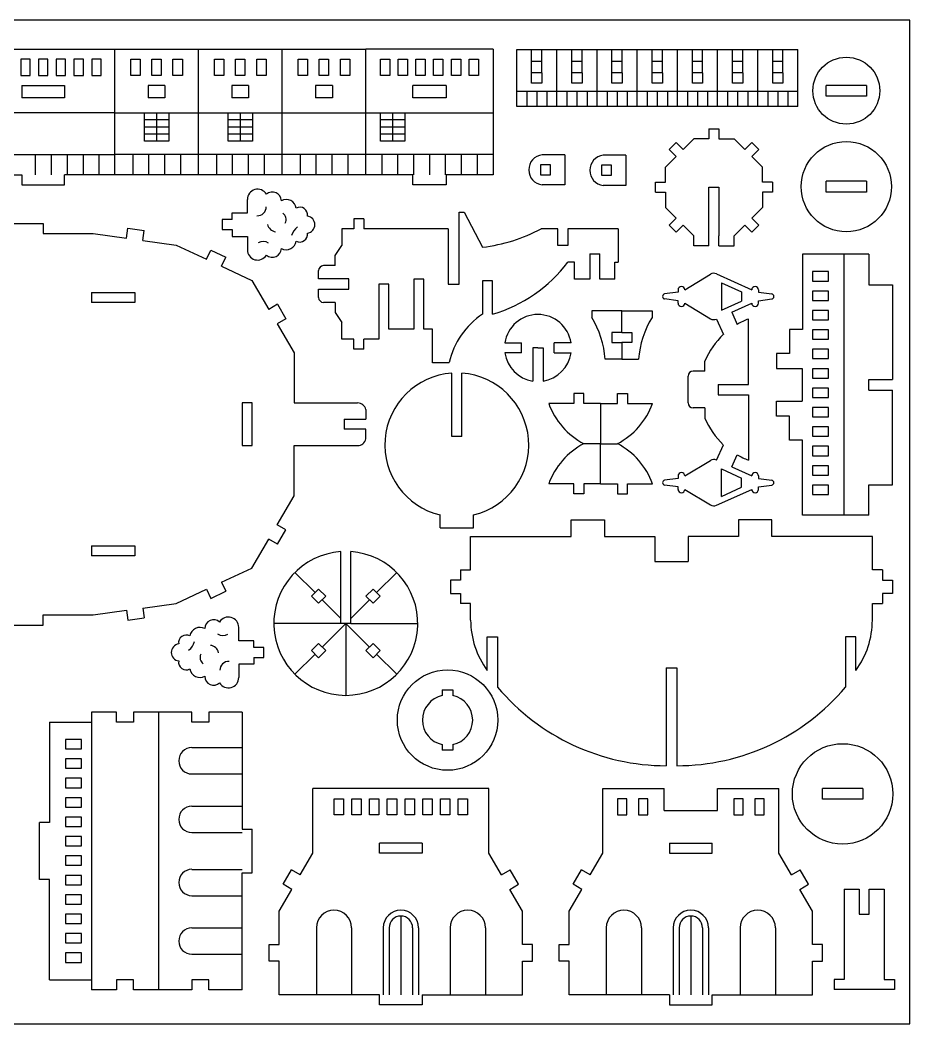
# Model space of a CAD drawing. Header units: centimetres. Extents: x 9372 to 20276, y 190 to 2379.
# Drawn here: x 9479.73 to 9506.31, y 190.25 to 220.25 of the extents above; entities that cross this region are included whole.
import ezdxf

# ---------------------------------------------------------------- set-up
doc = ezdxf.new("R2010")
doc.units = ezdxf.units.CM

msp = doc.modelspace()

# ---------------------------------------------------------------- linework, layer by layer
for p, q in [((9506.314, 220.248), (9466.314, 220.248)), ((9506.314, 190.248), (9506.314, 220.248)), ((9478.288, 219.377), (9482.561, 219.377)), ((9482.561, 215.627), (9482.561, 219.377)), ((9482.561, 219.377), (9485.061, 219.377)), ((9485.061, 215.627), (9485.061, 219.377)), ((9485.061, 219.377), (9487.561, 219.377)), ((9487.561, 215.627), (9487.561, 219.377)), ((9487.561, 219.377), (9490.061, 219.377)), ((9493.861, 219.377), (9490.061, 219.377)), ((9490.061, 215.627), (9490.061, 219.377)), ((9493.861, 219.377), (9493.861, 215.627)), ((9494.569, 217.665), (9494.569, 219.365)), ((9494.569, 219.365), (9495.769, 219.365)), ((9495.769, 217.665), (9495.769, 219.365)), ((9495.769, 219.365), (9496.969, 219.365)), ((9496.969, 217.665), (9496.969, 219.365)), ((9496.969, 219.365), (9498.169, 219.365)), ((9498.169, 217.665), (9498.169, 219.365)), ((9498.169, 219.365), (9499.369, 219.365)), ((9499.369, 217.665), (9499.369, 219.365)), ((9499.369, 219.365), (9500.569, 219.365)), ((9500.569, 217.665), (9500.569, 219.365)), ((9500.569, 219.365), (9501.769, 219.365)), ((9501.769, 217.665), (9501.769, 219.365)), ((9501.769, 219.365), (9502.969, 219.365)), ((9502.969, 217.665), (9502.969, 219.365)), ((9479.754, 219.077), (9479.754, 218.597)), ((9480.034, 219.077), (9479.754, 219.077)), ((9480.034, 218.597), (9480.034, 219.077)), ((9480.284, 219.077), (9480.284, 218.597)), ((9480.564, 219.077), (9480.284, 219.077)), ((9480.564, 218.597), (9480.564, 219.077)), ((9480.814, 219.077), (9480.814, 218.597)), ((9481.094, 219.077), (9480.814, 219.077)), ((9481.094, 218.597), (9481.094, 219.077)), ((9481.344, 219.077), (9481.344, 218.597)), ((9481.624, 219.077), (9481.344, 219.077)), ((9481.624, 218.597), (9481.624, 219.077)), ((9481.874, 219.077), (9481.874, 218.597)), ((9482.154, 219.077), (9481.874, 219.077)), ((9482.154, 218.597), (9482.154, 219.077)), ((9483.041, 218.597), (9483.041, 219.077)), ((9483.041, 219.077), (9483.321, 219.077)), ((9483.321, 219.077), (9483.321, 218.597)), ((9483.671, 218.597), (9483.671, 219.077)), ((9483.671, 219.077), (9483.951, 219.077)), ((9483.951, 219.077), (9483.951, 218.597)), ((9484.301, 218.597), (9484.301, 219.077)), ((9484.301, 219.077), (9484.581, 219.077)), ((9484.581, 219.077), (9484.581, 218.597)), ((9485.541, 218.597), (9485.541, 219.077)), ((9485.541, 219.077), (9485.821, 219.077)), ((9485.821, 219.077), (9485.821, 218.597)), ((9486.171, 218.597), (9486.171, 219.077)), ((9486.171, 219.077), (9486.451, 219.077)), ((9486.451, 219.077), (9486.451, 218.597)), ((9486.801, 218.597), (9486.801, 219.077)), ((9486.801, 219.077), (9487.081, 219.077)), ((9487.081, 219.077), (9487.081, 218.597)), ((9488.041, 218.597), (9488.041, 219.077)), ((9488.041, 219.077), (9488.321, 219.077)), ((9488.321, 219.077), (9488.321, 218.597)), ((9488.671, 218.597), (9488.671, 219.077)), ((9488.671, 219.077), (9488.951, 219.077)), ((9488.951, 219.077), (9488.951, 218.597)), ((9489.301, 218.597), (9489.301, 219.077)), ((9489.301, 219.077), (9489.581, 219.077)), ((9489.581, 219.077), (9489.581, 218.597)), ((9490.496, 218.597), (9490.496, 219.077)), ((9490.496, 219.077), (9490.776, 219.077)), ((9490.776, 219.077), (9490.776, 218.597)), ((9491.026, 218.597), (9491.026, 219.077)), ((9491.026, 219.077), (9491.306, 219.077)), ((9491.306, 219.077), (9491.306, 218.597)), ((9491.556, 218.597), (9491.556, 219.077)), ((9491.556, 219.077), (9491.836, 219.077)), ((9491.836, 219.077), (9491.836, 218.597)), ((9492.086, 218.597), (9492.086, 219.077)), ((9492.086, 219.077), (9492.366, 219.077)), ((9492.366, 219.077), (9492.366, 218.597)), ((9492.616, 218.597), (9492.616, 219.077)), ((9492.616, 219.077), (9492.896, 219.077)), ((9492.896, 219.077), (9492.896, 218.597)), ((9493.146, 218.597), (9493.146, 219.077)), ((9493.146, 219.077), (9493.426, 219.077)), ((9493.426, 219.077), (9493.426, 218.597)), ((9479.754, 218.597), (9480.034, 218.597)), ((9480.284, 218.597), (9480.564, 218.597)), ((9480.814, 218.597), (9481.094, 218.597)), ((9481.344, 218.597), (9481.624, 218.597)), ((9481.874, 218.597), (9482.154, 218.597)), ((9483.321, 218.597), (9483.041, 218.597)), ((9483.951, 218.597), (9483.671, 218.597)), ((9484.581, 218.597), (9484.301, 218.597)), ((9485.821, 218.597), (9485.541, 218.597)), ((9486.451, 218.597), (9486.171, 218.597)), ((9487.081, 218.597), (9486.801, 218.597)), ((9488.321, 218.597), (9488.041, 218.597)), ((9488.951, 218.597), (9488.671, 218.597)), ((9489.581, 218.597), (9489.301, 218.597)), ((9490.776, 218.597), (9490.496, 218.597)), ((9491.306, 218.597), (9491.026, 218.597)), ((9491.836, 218.597), (9491.556, 218.597)), ((9492.366, 218.597), (9492.086, 218.597)), ((9492.896, 218.597), (9492.616, 218.597)), ((9493.426, 218.597), (9493.146, 218.597)), ((9495.323, 218.669), (9495.015, 218.669)), ((9495.015, 218.362), (9495.015, 218.669)), ((9495.323, 218.669), (9495.323, 218.362)), ((9496.523, 218.669), (9496.215, 218.669)), ((9496.215, 218.362), (9496.215, 218.669)), ((9496.523, 218.669), (9496.523, 218.362)), ((9497.723, 218.669), (9497.415, 218.669)), ((9497.415, 218.362), (9497.415, 218.669)), ((9497.723, 218.669), (9497.723, 218.362)), ((9498.923, 218.669), (9498.615, 218.669)), ((9498.615, 218.362), (9498.615, 218.669)), ((9498.923, 218.669), (9498.923, 218.362)), ((9500.123, 218.669), (9499.815, 218.669)), ((9499.815, 218.362), (9499.815, 218.669)), ((9500.123, 218.669), (9500.123, 218.362)), ((9501.323, 218.669), (9501.015, 218.669)), ((9501.015, 218.362), (9501.015, 218.669)), ((9501.323, 218.669), (9501.323, 218.362)), ((9502.523, 218.669), (9502.215, 218.669)), ((9502.215, 218.362), (9502.215, 218.669)), ((9502.523, 218.669), (9502.523, 218.362)), ((9479.788, 218.297), (9479.788, 217.922)), ((9479.788, 218.297), (9481.061, 218.297)), ((9481.061, 218.297), (9481.061, 217.922)), ((9484.061, 218.297), (9483.561, 218.297)), ((9483.561, 218.297), (9483.561, 217.922)), ((9484.061, 218.297), (9484.061, 217.922)), ((9486.561, 218.297), (9486.061, 218.297)), ((9486.061, 218.297), (9486.061, 217.922)), ((9486.561, 218.297), (9486.561, 217.922)), ((9489.061, 218.297), (9488.561, 218.297)), ((9488.561, 218.297), (9488.561, 217.922)), ((9489.061, 218.297), (9489.061, 217.922)), ((9491.461, 217.922), (9491.461, 218.297)), ((9492.461, 218.297), (9491.461, 218.297)), ((9492.461, 218.297), (9492.461, 217.922)), ((9495.323, 218.362), (9495.015, 218.362)), ((9496.523, 218.362), (9496.215, 218.362)), ((9497.723, 218.362), (9497.415, 218.362)), ((9498.923, 218.362), (9498.615, 218.362)), ((9500.123, 218.362), (9499.815, 218.362)), ((9501.323, 218.362), (9501.015, 218.362)), ((9502.523, 218.362), (9502.215, 218.362)), ((9503.815, 217.978), (9503.815, 218.298)), ((9505.015, 218.298), (9503.815, 218.298)), ((9505.015, 218.298), (9505.015, 217.978)), ((9481.061, 217.922), (9479.788, 217.922)), ((9484.061, 217.922), (9483.561, 217.922)), ((9486.561, 217.922), (9486.061, 217.922)), ((9489.061, 217.922), (9488.561, 217.922)), ((9492.461, 217.922), (9491.461, 217.922)), ((9505.015, 217.978), (9503.815, 217.978)), ((9495.769, 217.665), (9494.569, 217.665)), ((9496.969, 217.665), (9495.769, 217.665)), ((9498.169, 217.665), (9496.969, 217.665)), ((9499.369, 217.665), (9498.169, 217.665)), ((9500.569, 217.665), (9499.369, 217.665)), ((9501.769, 217.665), (9500.569, 217.665)), ((9502.969, 217.665), (9501.769, 217.665)), ((9500.311, 217.001), (9500.311, 216.701)), ((9500.311, 217.001), (9500.611, 217.001)), ((9500.611, 217.001), (9500.611, 216.701)), ((9499.542, 216.382), (9499.861, 216.701)), ((9500.311, 216.701), (9499.861, 216.701)), ((9500.611, 216.701), (9501.062, 216.701)), ((9501.062, 216.701), (9501.38, 216.382)), ((9499.118, 216.382), (9499.33, 216.594)), ((9499.118, 216.382), (9499.33, 216.17)), ((9499.33, 216.594), (9499.542, 216.382)), ((9501.593, 216.594), (9501.38, 216.382)), ((9501.593, 216.594), (9501.805, 216.382)), ((9501.805, 216.382), (9501.593, 216.17)), ((9496.002, 216.222), (9495.327, 216.222)), ((9496.002, 216.222), (9496.002, 215.322)), ((9497.828, 216.209), (9497.153, 216.209)), ((9497.828, 216.209), (9497.828, 215.309)), ((9499.011, 215.851), (9499.33, 216.17)), ((9501.911, 215.851), (9501.593, 216.17)), ((9495.577, 215.922), (9495.277, 215.922)), ((9495.277, 215.922), (9495.277, 215.622)), ((9495.577, 215.622), (9495.577, 215.922)), ((9497.403, 215.909), (9497.103, 215.909)), ((9497.103, 215.909), (9497.103, 215.609)), ((9497.403, 215.609), (9497.403, 215.909)), ((9499.011, 215.401), (9499.011, 215.851)), ((9501.911, 215.401), (9501.911, 215.851)), ((9478.288, 215.627), (9479.788, 215.627)), ((9479.788, 215.627), (9479.788, 215.327)), ((9482.561, 215.627), (9481.061, 215.627)), ((9481.061, 215.327), (9481.061, 215.627)), ((9485.061, 215.627), (9482.561, 215.627)), ((9487.561, 215.627), (9485.061, 215.627)), ((9490.061, 215.627), (9487.561, 215.627)), ((9491.461, 215.627), (9490.061, 215.627)), ((9491.461, 215.327), (9491.461, 215.627)), ((9493.861, 215.627), (9492.461, 215.627)), ((9492.461, 215.627), (9492.461, 215.327)), ((9495.277, 215.622), (9495.577, 215.622)), ((9497.103, 215.609), (9497.403, 215.609)), ((9498.711, 215.101), (9498.711, 215.401)), ((9498.711, 215.401), (9499.011, 215.401)), ((9502.211, 215.401), (9501.911, 215.401)), ((9502.211, 215.401), (9502.211, 215.101)), ((9503.815, 215.11), (9503.815, 215.43)), ((9505.015, 215.43), (9503.815, 215.43)), ((9505.015, 215.43), (9505.015, 215.11)), ((9479.788, 215.327), (9481.061, 215.327)), ((9492.461, 215.327), (9491.461, 215.327)), ((9496.002, 215.322), (9495.327, 215.322)), ((9497.828, 215.309), (9497.153, 215.309)), ((9498.711, 215.101), (9499.011, 215.101)), ((9499.011, 215.101), (9499.011, 214.65)), ((9500.311, 213.801), (9500.311, 215.251)), ((9500.311, 215.251), (9500.611, 215.251)), ((9500.611, 215.251), (9500.611, 213.801)), ((9502.211, 215.101), (9501.911, 215.101)), ((9501.911, 215.101), (9501.911, 214.65)), ((9505.015, 215.11), (9503.815, 215.11)), ((9486.522, 214.485), (9486.522, 214.885)), ((9492.849, 212.36), (9492.849, 214.51)), ((9492.849, 214.51), (9492.999, 214.51)), ((9492.999, 214.51), (9493.549, 213.46)), ((9499.011, 214.65), (9499.33, 214.332)), ((9501.911, 214.65), (9501.593, 214.332)), ((9486.072, 214.285), (9485.772, 214.285)), ((9485.772, 214.285), (9485.772, 213.985)), ((9486.072, 214.285), (9486.072, 214.485)), ((9486.072, 214.485), (9486.522, 214.485)), ((9489.999, 214.31), (9489.699, 214.31)), ((9489.699, 214.31), (9489.699, 214.01)), ((9489.999, 214.31), (9489.999, 214.01)), ((9499.118, 214.12), (9499.33, 214.332)), ((9501.805, 214.12), (9501.593, 214.332)), ((9479.418, 214.17), (9480.418, 214.17)), ((9480.418, 214.17), (9480.418, 213.87)), ((9482.908, 213.73), (9482.95, 214.028)), ((9482.95, 214.028), (9483.445, 213.958)), ((9483.403, 213.661), (9483.445, 213.958)), ((9485.772, 213.985), (9486.072, 213.985)), ((9486.072, 213.985), (9486.072, 213.785)), ((9489.699, 214.01), (9489.349, 214.01)), ((9489.349, 214.01), (9489.349, 213.51)), ((9492.524, 214.01), (9489.999, 214.01)), ((9492.524, 214.01), (9492.524, 212.36)), ((9495.799, 214.01), (9495.299, 214.01)), ((9495.799, 213.51), (9495.799, 214.01)), ((9497.599, 214.01), (9496.099, 214.01)), ((9496.099, 214.01), (9496.099, 213.51)), ((9497.599, 214.01), (9497.599, 213.01)), ((9499.118, 214.12), (9499.33, 213.907)), ((9499.33, 213.907), (9499.542, 214.12)), ((9499.542, 214.12), (9499.861, 213.801)), ((9501.38, 214.12), (9501.062, 213.801)), ((9501.593, 213.907), (9501.38, 214.12)), ((9501.593, 213.907), (9501.805, 214.12)), ((9480.418, 213.87), (9481.918, 213.87)), ((9481.918, 213.87), (9482.908, 213.73)), ((9483.403, 213.661), (9484.394, 213.522)), ((9486.072, 213.785), (9486.522, 213.785)), ((9486.522, 213.785), (9486.522, 213.385)), ((9499.861, 213.501), (9499.861, 213.801)), ((9500.311, 213.501), (9500.311, 213.801)), ((9500.611, 213.501), (9500.611, 213.801)), ((9501.062, 213.501), (9501.062, 213.801)), ((9484.394, 213.522), (9485.301, 213.1)), ((9485.301, 213.1), (9485.427, 213.372)), ((9485.427, 213.372), (9485.88, 213.162)), ((9489.149, 213.21), (9489.349, 213.51)), ((9496.099, 213.51), (9495.799, 213.51)), ((9500.311, 213.501), (9499.861, 213.501)), ((9500.611, 213.501), (9501.062, 213.501)), ((9485.754, 212.89), (9485.88, 213.162)), ((9489.149, 212.91), (9489.149, 213.21)), ((9496.299, 213.01), (9496.099, 213.01)), ((9496.299, 212.51), (9496.299, 213.01)), ((9496.749, 213.26), (9496.749, 212.51)), ((9496.749, 213.26), (9497.049, 213.26)), ((9497.049, 212.51), (9497.049, 213.26)), ((9497.499, 212.51), (9497.499, 213.01)), ((9497.499, 213.01), (9497.599, 213.01)), ((9505.09, 213.25), (9503.106, 213.25)), ((9503.106, 213.25), (9503.106, 211.002)), ((9505.09, 213.25), (9505.09, 212.335)), ((9485.754, 212.89), (9486.661, 212.468)), ((9488.649, 212.514), (9488.649, 212.76)), ((9489.149, 212.91), (9488.799, 212.91)), ((9503.886, 212.73), (9503.406, 212.73)), ((9503.406, 212.73), (9503.406, 212.45)), ((9503.886, 212.45), (9503.886, 212.73)), ((9486.661, 212.468), (9487.163, 211.603)), ((9489.549, 212.514), (9488.649, 212.514)), ((9489.549, 212.206), (9489.549, 212.514)), ((9491.799, 212.51), (9491.499, 212.51)), ((9491.499, 212.51), (9491.499, 211.01)), ((9491.799, 211.01), (9491.799, 212.51)), ((9493.849, 212.46), (9493.549, 212.46)), ((9493.549, 212.46), (9493.549, 211.46)), ((9493.849, 211.46), (9493.849, 212.46)), ((9496.749, 212.51), (9496.299, 212.51)), ((9497.499, 212.51), (9497.049, 212.51)), ((9499.588, 212.188), (9500.358, 212.654)), ((9500.535, 212.664), (9501.588, 212.188)), ((9503.406, 212.45), (9503.886, 212.45)), ((9481.866, 212.106), (9481.866, 211.806)), ((9481.866, 212.106), (9483.166, 212.106)), ((9483.166, 212.106), (9483.166, 211.806)), ((9488.649, 211.96), (9488.649, 212.206)), ((9488.649, 212.206), (9489.549, 212.206)), ((9490.749, 212.36), (9490.449, 212.36)), ((9490.449, 212.36), (9490.449, 210.71)), ((9490.749, 211.01), (9490.749, 212.36)), ((9492.524, 212.36), (9492.849, 212.36)), ((9499.388, 212.113), (9498.988, 212.063)), ((9499.388, 212.188), (9499.388, 212.113)), ((9500.685, 212.396), (9501.285, 212.125)), ((9500.685, 212.396), (9500.685, 211.579)), ((9501.285, 212.125), (9501.285, 211.851)), ((9501.788, 212.188), (9501.788, 212.113)), ((9501.788, 212.113), (9502.188, 212.063)), ((9503.886, 212.15), (9503.406, 212.15)), ((9503.406, 212.15), (9503.406, 211.87)), ((9503.886, 211.87), (9503.886, 212.15)), ((9505.09, 212.335), (9505.79, 212.335)), ((9505.79, 212.335), (9505.79, 209.507)), ((9483.166, 211.806), (9481.866, 211.806)), ((9489.149, 211.81), (9488.799, 211.81)), ((9489.149, 211.81), (9489.149, 211.51)), ((9499.388, 211.863), (9498.988, 211.913)), ((9499.388, 211.788), (9499.388, 211.863)), ((9500.685, 211.579), (9501.285, 211.851)), ((9501.788, 211.863), (9502.188, 211.913)), ((9501.788, 211.788), (9501.788, 211.863)), ((9503.406, 211.87), (9503.886, 211.87)), ((9487.422, 211.754), (9487.163, 211.603)), ((9487.422, 211.754), (9487.674, 211.322)), ((9489.149, 211.51), (9489.349, 211.21)), ((9497.711, 211.564), (9496.811, 211.564)), ((9496.811, 211.564), (9496.811, 211.364)), ((9497.711, 210.914), (9497.711, 211.564)), ((9497.711, 211.564), (9498.611, 211.564)), ((9498.611, 211.564), (9498.611, 211.364)), ((9499.588, 211.788), (9500.358, 211.322)), ((9500.99, 211.518), (9501.588, 211.788)), ((9500.99, 211.518), (9501.155, 211.153)), ((9503.886, 211.57), (9503.406, 211.57)), ((9503.406, 211.57), (9503.406, 211.29)), ((9503.886, 211.29), (9503.886, 211.57)), ((9487.674, 211.322), (9487.414, 211.171)), ((9489.349, 210.71), (9489.349, 211.21)), ((9500.535, 211.311), (9500.741, 210.856)), ((9501.491, 209.36), (9501.491, 211.314)), ((9503.406, 211.29), (9503.886, 211.29)), ((9487.414, 211.171), (9487.916, 210.306)), ((9491.499, 211.01), (9490.749, 211.01)), ((9492.049, 211.01), (9491.799, 211.01)), ((9492.049, 210.01), (9492.049, 211.01)), ((9497.711, 210.914), (9497.411, 210.914)), ((9497.411, 210.914), (9497.411, 210.614)), ((9497.711, 210.914), (9498.011, 210.914)), ((9498.011, 210.914), (9498.011, 210.614)), ((9503.106, 211.002), (9502.713, 211.002)), ((9502.713, 211.002), (9502.713, 210.289)), ((9503.886, 210.99), (9503.406, 210.99)), ((9503.406, 210.99), (9503.406, 210.71)), ((9503.886, 210.71), (9503.886, 210.99)), ((9489.699, 210.71), (9489.349, 210.71)), ((9489.699, 210.41), (9489.699, 210.71)), ((9490.449, 210.71), (9489.999, 210.71)), ((9489.999, 210.41), (9489.999, 210.71)), ((9494.213, 210.6), (9494.713, 210.6)), ((9494.713, 210.3), (9494.713, 210.6)), ((9495.691, 210.3), (9495.691, 210.6)), ((9496.191, 210.6), (9495.691, 210.6)), ((9497.411, 210.614), (9497.711, 210.614)), ((9498.011, 210.614), (9497.711, 210.614)), ((9497.711, 210.614), (9497.711, 210.114)), ((9503.406, 210.71), (9503.886, 210.71)), ((9487.916, 210.306), (9487.916, 208.806)), ((9489.999, 210.41), (9489.699, 210.41)), ((9494.713, 210.3), (9494.213, 210.3)), ((9495.202, 210.45), (9495.048, 210.45)), ((9495.048, 210.45), (9495.048, 209.462)), ((9495.202, 210.45), (9495.356, 210.45)), ((9495.356, 210.45), (9495.356, 209.462)), ((9495.691, 210.3), (9496.191, 210.3)), ((9503.886, 210.41), (9503.406, 210.41)), ((9503.406, 210.41), (9503.406, 210.13)), ((9503.886, 210.13), (9503.886, 210.41)), ((9492.549, 210.01), (9492.049, 210.01)), ((9497.711, 210.114), (9497.211, 210.114)), ((9497.711, 210.114), (9498.211, 210.114)), ((9500.191, 209.756), (9500.191, 210.056)), ((9502.713, 210.289), (9502.329, 210.289)), ((9502.329, 210.289), (9502.329, 209.836)), ((9503.406, 210.13), (9503.886, 210.13)), ((9500.191, 209.756), (9499.841, 209.756)), ((9502.329, 209.836), (9503.098, 209.836)), ((9503.098, 209.836), (9503.098, 208.863)), ((9503.886, 209.83), (9503.406, 209.83)), ((9503.406, 209.83), (9503.406, 209.55)), ((9503.886, 209.55), (9503.886, 209.83)), ((9492.629, 207.803), (9492.629, 209.696)), ((9492.929, 207.803), (9492.929, 209.696)), ((9499.691, 208.806), (9499.691, 209.606)), ((9503.406, 209.55), (9503.886, 209.55)), ((9505.09, 209.192), (9505.09, 209.507)), ((9505.09, 209.507), (9505.79, 209.507)), ((9500.591, 209.36), (9500.591, 209.052)), ((9500.591, 209.36), (9501.491, 209.36)), ((9503.886, 209.25), (9503.406, 209.25)), ((9503.406, 209.25), (9503.406, 208.97)), ((9503.886, 208.97), (9503.886, 209.25)), ((9505.09, 209.192), (9505.79, 209.192)), ((9505.79, 206.364), (9505.79, 209.192)), ((9486.666, 208.806), (9486.366, 208.806)), ((9486.366, 208.806), (9486.366, 207.533)), ((9486.666, 207.533), (9486.666, 208.806)), ((9487.916, 208.806), (9489.816, 208.806)), ((9496.576, 209.089), (9496.276, 209.089)), ((9496.276, 209.089), (9496.276, 208.789)), ((9496.576, 208.789), (9496.576, 209.089)), ((9497.576, 208.789), (9497.576, 209.089)), ((9497.576, 209.089), (9497.876, 209.089)), ((9497.876, 209.089), (9497.876, 208.789)), ((9500.591, 209.052), (9501.491, 209.052)), ((9501.491, 209.052), (9501.491, 207.098)), ((9502.329, 208.41), (9502.329, 208.863)), ((9502.329, 208.863), (9503.098, 208.863)), ((9503.406, 208.97), (9503.886, 208.97)), ((9490.066, 208.606), (9490.066, 208.32)), ((9496.276, 208.789), (9495.526, 208.789)), ((9497.076, 208.789), (9496.576, 208.789)), ((9497.076, 208.789), (9497.576, 208.789)), ((9497.076, 208.789), (9497.076, 207.589)), ((9497.876, 208.789), (9498.626, 208.789)), ((9500.191, 208.656), (9499.841, 208.656)), ((9500.191, 208.656), (9500.191, 208.356)), ((9503.886, 208.67), (9503.406, 208.67)), ((9503.406, 208.67), (9503.406, 208.39)), ((9503.886, 208.39), (9503.886, 208.67)), ((9489.416, 208.32), (9490.066, 208.32)), ((9489.416, 208.32), (9489.416, 208.02)), ((9502.713, 208.41), (9502.329, 208.41)), ((9502.713, 207.697), (9502.713, 208.41)), ((9503.406, 208.39), (9503.886, 208.39)), ((9490.066, 208.02), (9489.416, 208.02)), ((9490.066, 207.733), (9490.066, 208.02)), ((9503.886, 208.09), (9503.406, 208.09)), ((9503.406, 208.09), (9503.406, 207.81)), ((9503.886, 207.81), (9503.886, 208.09)), ((9492.929, 207.803), (9492.629, 207.803)), ((9503.106, 207.697), (9502.713, 207.697)), ((9503.106, 205.45), (9503.106, 207.697)), ((9503.406, 207.81), (9503.886, 207.81)), ((9486.366, 207.533), (9486.666, 207.533)), ((9487.916, 206.033), (9487.916, 207.533)), ((9487.916, 207.533), (9489.816, 207.533)), ((9497.076, 207.589), (9496.576, 207.589)), ((9497.076, 206.389), (9497.076, 207.589)), ((9497.076, 207.589), (9497.576, 207.589)), ((9500.535, 207.1), (9500.741, 207.556)), ((9503.886, 207.51), (9503.406, 207.51)), ((9503.406, 207.51), (9503.406, 207.23)), ((9503.886, 207.23), (9503.886, 207.51)), ((9499.588, 206.624), (9500.358, 207.09)), ((9500.99, 206.894), (9501.155, 207.259)), ((9503.406, 207.23), (9503.886, 207.23)), ((9500.685, 206.833), (9501.285, 206.561)), ((9500.685, 206.015), (9500.685, 206.833)), ((9500.99, 206.894), (9501.588, 206.624)), ((9503.886, 206.93), (9503.406, 206.93)), ((9503.406, 206.93), (9503.406, 206.65)), ((9503.886, 206.65), (9503.886, 206.93)), ((9499.388, 206.549), (9498.988, 206.499)), ((9499.388, 206.624), (9499.388, 206.549)), ((9501.285, 206.287), (9501.285, 206.561)), ((9501.788, 206.624), (9501.788, 206.549)), ((9501.788, 206.549), (9502.188, 206.499)), ((9503.406, 206.65), (9503.886, 206.65)), ((9496.276, 206.389), (9495.526, 206.389)), ((9496.276, 206.089), (9496.276, 206.389)), ((9497.076, 206.389), (9496.576, 206.389)), ((9496.576, 206.389), (9496.576, 206.089)), ((9497.076, 206.389), (9497.576, 206.389)), ((9497.576, 206.389), (9497.576, 206.089)), ((9497.876, 206.089), (9497.876, 206.389)), ((9497.876, 206.389), (9498.626, 206.389)), ((9499.388, 206.299), (9498.988, 206.349)), ((9499.388, 206.224), (9499.388, 206.299)), ((9499.588, 206.224), (9500.358, 205.758)), ((9500.535, 205.748), (9501.588, 206.224)), ((9500.685, 206.015), (9501.285, 206.287)), ((9501.788, 206.299), (9502.188, 206.349)), ((9501.788, 206.224), (9501.788, 206.299)), ((9503.886, 206.35), (9503.406, 206.35)), ((9503.406, 206.35), (9503.406, 206.07)), ((9503.886, 206.07), (9503.886, 206.35)), ((9505.09, 205.45), (9505.09, 206.364)), ((9505.09, 206.364), (9505.79, 206.364)), ((9487.414, 205.168), (9487.916, 206.033)), ((9496.576, 206.089), (9496.276, 206.089)), ((9497.576, 206.089), (9497.876, 206.089)), ((9503.406, 206.07), (9503.886, 206.07)), ((9492.279, 205.074), (9492.279, 205.46)), ((9493.279, 205.074), (9493.279, 205.46)), ((9496.193, 204.815), (9496.193, 205.315)), ((9496.193, 205.315), (9497.193, 205.315)), ((9497.193, 205.315), (9497.193, 204.815)), ((9502.193, 205.315), (9501.193, 205.315)), ((9501.193, 205.315), (9501.193, 204.815)), ((9502.193, 204.815), (9502.193, 205.315)), ((9505.09, 205.45), (9503.106, 205.45)), ((9487.674, 205.018), (9487.414, 205.168)), ((9487.422, 204.585), (9487.674, 205.018)), ((9492.279, 205.074), (9493.279, 205.074)), ((9486.661, 203.871), (9487.163, 204.736)), ((9487.422, 204.585), (9487.163, 204.736)), ((9493.193, 203.815), (9493.193, 204.815)), ((9493.193, 204.815), (9496.193, 204.815)), ((9497.193, 204.815), (9498.693, 204.815)), ((9498.693, 204.815), (9498.693, 204.065)), ((9501.193, 204.815), (9499.693, 204.815)), ((9499.693, 204.815), (9499.693, 204.065)), ((9505.193, 204.815), (9502.193, 204.815)), ((9505.193, 203.815), (9505.193, 204.815)), ((9481.866, 204.533), (9481.866, 204.233)), ((9481.866, 204.533), (9483.166, 204.533)), ((9483.166, 204.533), (9483.166, 204.233)), ((9489.313, 202.218), (9489.313, 204.362)), ((9489.613, 202.218), (9489.613, 204.362)), ((9483.166, 204.233), (9481.866, 204.233)), ((9498.693, 204.065), (9499.693, 204.065)), ((9485.754, 203.45), (9486.661, 203.871)), ((9492.893, 203.815), (9493.193, 203.815)), ((9492.893, 203.815), (9492.893, 203.515)), ((9505.493, 203.815), (9505.193, 203.815)), ((9505.493, 203.815), (9505.493, 203.515)), ((9485.754, 203.45), (9485.88, 203.178)), ((9492.893, 203.515), (9492.593, 203.515)), ((9492.593, 203.515), (9492.593, 203.115)), ((9505.493, 203.515), (9505.793, 203.515)), ((9505.793, 203.515), (9505.793, 203.115)), ((9484.394, 202.817), (9485.301, 203.239)), ((9485.301, 203.239), (9485.427, 202.967)), ((9485.427, 202.967), (9485.88, 203.178)), ((9488.65, 203.243), (9488.438, 203.031)), ((9488.862, 203.031), (9488.65, 203.243)), ((9490.064, 203.031), (9490.277, 203.243)), ((9490.277, 203.243), (9490.489, 203.031)), ((9492.593, 203.115), (9492.893, 203.115)), ((9492.893, 203.115), (9492.893, 202.815)), ((9505.793, 203.115), (9505.493, 203.115)), ((9505.493, 203.115), (9505.493, 202.815)), ((9483.403, 202.678), (9484.394, 202.817)), ((9488.438, 203.031), (9488.65, 202.819)), ((9488.65, 202.819), (9488.862, 203.031)), ((9490.277, 202.819), (9490.064, 203.031)), ((9490.489, 203.031), (9490.277, 202.819)), ((9493.193, 202.815), (9492.893, 202.815)), ((9493.193, 202.315), (9493.193, 202.815)), ((9505.193, 202.315), (9505.193, 202.815)), ((9505.193, 202.815), (9505.493, 202.815)), ((9481.918, 202.47), (9482.908, 202.609)), ((9482.908, 202.609), (9482.95, 202.312)), ((9483.403, 202.678), (9483.445, 202.381)), ((9480.418, 202.17), (9480.418, 202.47)), ((9480.418, 202.47), (9481.918, 202.47)), ((9482.95, 202.312), (9483.445, 202.381)), ((9489.613, 202.218), (9489.313, 202.218)), ((9479.418, 202.17), (9480.418, 202.17)), ((9486.266, 201.7), (9486.266, 202.1)), ((9486.716, 201.7), (9486.266, 201.7)), ((9486.716, 201.5), (9486.716, 201.7)), ((9488.438, 201.404), (9488.65, 201.617)), ((9488.65, 201.617), (9488.862, 201.404)), ((9490.277, 201.617), (9490.064, 201.404)), ((9490.489, 201.404), (9490.277, 201.617)), ((9493.688, 200.815), (9493.688, 201.815)), ((9493.688, 201.815), (9493.998, 201.815)), ((9493.998, 201.815), (9493.998, 200.315)), ((9504.698, 201.815), (9504.388, 201.815)), ((9504.388, 201.815), (9504.388, 200.315)), ((9504.698, 200.815), (9504.698, 201.815)), ((9487.016, 201.5), (9486.716, 201.5)), ((9487.016, 201.2), (9487.016, 201.5)), ((9488.65, 201.192), (9488.438, 201.404)), ((9488.862, 201.404), (9488.65, 201.192)), ((9490.064, 201.404), (9490.277, 201.192)), ((9490.277, 201.192), (9490.489, 201.404)), ((9486.716, 201.2), (9487.016, 201.2)), ((9486.716, 201.2), (9486.716, 201)), ((9486.716, 201), (9486.266, 201)), ((9486.266, 201), (9486.266, 200.6)), ((9499.036, 200.89), (9499.351, 200.89)), ((9499.036, 200.89), (9499.036, 197.965)), ((9499.351, 200.89), (9499.351, 197.965)), ((9492.343, 200.229), (9492.663, 200.229)), ((9492.343, 200.229), (9492.343, 200.062)), ((9492.663, 200.229), (9492.663, 200.062)), ((9482.617, 199.568), (9481.867, 199.568)), ((9481.867, 199.568), (9481.867, 191.268)), ((9482.617, 199.268), (9482.617, 199.568)), ((9483.867, 199.568), (9483.117, 199.568)), ((9483.117, 199.568), (9483.117, 199.268)), ((9484.867, 199.568), (9483.867, 199.568)), ((9483.867, 199.568), (9483.867, 191.268)), ((9484.867, 199.268), (9484.867, 199.568)), ((9486.367, 199.568), (9485.367, 199.568)), ((9485.367, 199.568), (9485.367, 199.268)), ((9486.367, 199.568), (9486.367, 196.068)), ((9480.617, 199.268), (9480.617, 196.268)), ((9480.617, 199.268), (9481.867, 199.268)), ((9483.117, 199.268), (9482.617, 199.268)), ((9485.367, 199.268), (9484.867, 199.268)), ((9481.567, 198.748), (9481.087, 198.748)), ((9481.087, 198.748), (9481.087, 198.468)), ((9481.567, 198.468), (9481.567, 198.748)), ((9481.087, 198.468), (9481.567, 198.468)), ((9492.343, 198.597), (9492.343, 198.429)), ((9492.663, 198.429), (9492.343, 198.429)), ((9492.663, 198.597), (9492.663, 198.429)), ((9499.343, 198.465), (9499.343, 198.465)), ((9481.567, 198.168), (9481.087, 198.168)), ((9481.087, 198.168), (9481.087, 197.888)), ((9481.567, 197.888), (9481.567, 198.168)), ((9481.087, 197.888), (9481.567, 197.888)), ((9481.567, 197.588), (9481.087, 197.588)), ((9481.087, 197.588), (9481.087, 197.308)), ((9481.567, 197.308), (9481.567, 197.588)), ((9481.087, 197.308), (9481.567, 197.308)), ((9493.735, 197.28), (9488.481, 197.28)), ((9488.481, 195.348), (9488.481, 197.28)), ((9493.735, 195.348), (9493.735, 197.28)), ((9497.143, 197.28), (9498.975, 197.28)), ((9497.143, 195.348), (9497.143, 197.28)), ((9498.975, 196.625), (9498.975, 197.28)), ((9500.565, 197.28), (9502.397, 197.28)), ((9500.565, 196.625), (9500.565, 197.28)), ((9502.397, 195.348), (9502.397, 197.28)), ((9503.704, 196.963), (9503.704, 197.283)), ((9504.904, 197.283), (9503.704, 197.283)), ((9504.904, 197.283), (9504.904, 196.963)), ((9481.567, 197.008), (9481.087, 197.008)), ((9481.087, 197.008), (9481.087, 196.728)), ((9481.567, 196.728), (9481.567, 197.008)), ((9489.113, 196.5), (9489.113, 196.98)), ((9489.113, 196.98), (9489.393, 196.98)), ((9489.393, 196.98), (9489.393, 196.5)), ((9489.643, 196.5), (9489.643, 196.98)), ((9489.643, 196.98), (9489.923, 196.98)), ((9489.923, 196.98), (9489.923, 196.5)), ((9490.173, 196.5), (9490.173, 196.98)), ((9490.173, 196.98), (9490.453, 196.98)), ((9490.453, 196.98), (9490.453, 196.5)), ((9490.703, 196.5), (9490.703, 196.98)), ((9490.703, 196.98), (9490.983, 196.98)), ((9490.983, 196.98), (9490.983, 196.5)), ((9491.233, 196.5), (9491.233, 196.98)), ((9491.233, 196.98), (9491.513, 196.98)), ((9491.513, 196.98), (9491.513, 196.5)), ((9491.763, 196.5), (9491.763, 196.98)), ((9491.763, 196.98), (9492.043, 196.98)), ((9492.043, 196.98), (9492.043, 196.5)), ((9492.293, 196.5), (9492.293, 196.98)), ((9492.293, 196.98), (9492.573, 196.98)), ((9492.573, 196.98), (9492.573, 196.5)), ((9492.823, 196.5), (9492.823, 196.98)), ((9492.823, 196.98), (9493.103, 196.98)), ((9493.103, 196.98), (9493.103, 196.5)), ((9497.575, 196.98), (9497.575, 196.5)), ((9497.855, 196.98), (9497.575, 196.98)), ((9497.855, 196.5), (9497.855, 196.98)), ((9498.205, 196.98), (9498.205, 196.5)), ((9498.485, 196.98), (9498.205, 196.98)), ((9498.485, 196.5), (9498.485, 196.98)), ((9501.055, 196.98), (9501.055, 196.5)), ((9501.335, 196.98), (9501.055, 196.98)), ((9501.335, 196.5), (9501.335, 196.98)), ((9501.685, 196.98), (9501.685, 196.5)), ((9501.965, 196.98), (9501.685, 196.98)), ((9501.965, 196.5), (9501.965, 196.98)), ((9504.904, 196.963), (9503.704, 196.963)), ((9481.087, 196.728), (9481.567, 196.728)), ((9498.975, 196.625), (9500.565, 196.625)), ((9480.617, 196.268), (9480.317, 196.268)), ((9480.317, 194.568), (9480.317, 196.268)), ((9481.567, 196.428), (9481.087, 196.428)), ((9481.087, 196.428), (9481.087, 196.148)), ((9481.567, 196.148), (9481.567, 196.428)), ((9489.393, 196.5), (9489.113, 196.5)), ((9489.923, 196.5), (9489.643, 196.5)), ((9490.453, 196.5), (9490.173, 196.5)), ((9490.983, 196.5), (9490.703, 196.5)), ((9491.513, 196.5), (9491.233, 196.5)), ((9492.043, 196.5), (9491.763, 196.5)), ((9492.573, 196.5), (9492.293, 196.5)), ((9493.103, 196.5), (9492.823, 196.5)), ((9497.575, 196.5), (9497.855, 196.5)), ((9498.205, 196.5), (9498.485, 196.5)), ((9501.055, 196.5), (9501.335, 196.5)), ((9501.685, 196.5), (9501.965, 196.5)), ((9481.087, 196.148), (9481.567, 196.148)), ((9486.367, 196.068), (9486.667, 196.068)), ((9486.667, 194.768), (9486.667, 196.068)), ((9481.567, 195.848), (9481.087, 195.848)), ((9481.087, 195.848), (9481.087, 195.568)), ((9481.567, 195.568), (9481.567, 195.848)), ((9490.471, 195.348), (9490.471, 195.648)), ((9491.745, 195.648), (9490.471, 195.648)), ((9491.745, 195.648), (9491.745, 195.348)), ((9499.133, 195.648), (9499.133, 195.348)), ((9499.133, 195.648), (9500.407, 195.648)), ((9500.407, 195.348), (9500.407, 195.648)), ((9481.087, 195.568), (9481.567, 195.568)), ((9488.103, 194.701), (9488.481, 195.348)), ((9491.745, 195.348), (9490.471, 195.348)), ((9494.114, 194.701), (9493.735, 195.348)), ((9496.765, 194.701), (9497.143, 195.348)), ((9499.133, 195.348), (9500.407, 195.348)), ((9502.776, 194.701), (9502.397, 195.348)), ((9481.567, 195.268), (9481.087, 195.268)), ((9481.087, 195.268), (9481.087, 194.988)), ((9481.567, 194.988), (9481.567, 195.268)), ((9481.087, 194.988), (9481.567, 194.988)), ((9486.367, 191.268), (9486.367, 194.768)), ((9486.367, 194.768), (9486.667, 194.768)), ((9487.591, 194.421), (9487.844, 194.852)), ((9488.103, 194.701), (9487.844, 194.852)), ((9494.114, 194.701), (9494.373, 194.852)), ((9494.625, 194.421), (9494.373, 194.852)), ((9496.253, 194.421), (9496.506, 194.852)), ((9496.765, 194.701), (9496.506, 194.852)), ((9502.776, 194.701), (9503.035, 194.852)), ((9503.287, 194.421), (9503.035, 194.852)), ((9480.617, 194.568), (9480.317, 194.568)), ((9480.617, 191.568), (9480.617, 194.568)), ((9481.567, 194.688), (9481.087, 194.688)), ((9481.087, 194.688), (9481.087, 194.408)), ((9481.087, 194.408), (9481.567, 194.408)), ((9481.567, 194.408), (9481.567, 194.688)), ((9487.85, 194.269), (9487.591, 194.421)), ((9494.366, 194.269), (9494.625, 194.421)), ((9496.512, 194.269), (9496.253, 194.421)), ((9503.028, 194.269), (9503.287, 194.421)), ((9481.567, 194.108), (9481.087, 194.108)), ((9481.087, 194.108), (9481.087, 193.828)), ((9481.567, 193.828), (9481.567, 194.108)), ((9487.471, 193.622), (9487.85, 194.269)), ((9494.745, 193.622), (9494.366, 194.269)), ((9496.133, 193.622), (9496.512, 194.269)), ((9503.407, 193.622), (9503.028, 194.269)), ((9504.35, 194.276), (9504.35, 191.576)), ((9504.35, 194.276), (9504.8, 194.276)), ((9504.8, 194.276), (9504.8, 193.526)), ((9505.1, 193.526), (9505.1, 194.276)), ((9505.1, 194.276), (9505.55, 194.276)), ((9505.55, 194.276), (9505.55, 191.576)), ((9481.087, 193.828), (9481.567, 193.828)), ((9481.567, 193.528), (9481.087, 193.528)), ((9481.087, 193.528), (9481.087, 193.248)), ((9481.567, 193.248), (9481.567, 193.528)), ((9487.471, 192.622), (9487.471, 193.622)), ((9494.745, 192.622), (9494.745, 193.622)), ((9496.133, 192.622), (9496.133, 193.622)), ((9503.407, 192.622), (9503.407, 193.622)), ((9504.8, 193.526), (9505.1, 193.526)), ((9481.087, 193.248), (9481.567, 193.248)), ((9481.567, 192.948), (9481.087, 192.948)), ((9481.087, 192.948), (9481.087, 192.668)), ((9481.567, 192.668), (9481.567, 192.948)), ((9481.087, 192.668), (9481.567, 192.668)), ((9487.171, 192.122), (9487.171, 192.622)), ((9487.171, 192.622), (9487.471, 192.622)), ((9495.045, 192.622), (9494.745, 192.622)), ((9495.045, 192.122), (9495.045, 192.622)), ((9495.833, 192.122), (9495.833, 192.622)), ((9495.833, 192.622), (9496.133, 192.622)), ((9503.707, 192.622), (9503.407, 192.622)), ((9503.707, 192.122), (9503.707, 192.622)), ((9481.567, 192.368), (9481.087, 192.368)), ((9481.087, 192.368), (9481.087, 192.088)), ((9481.567, 192.088), (9481.567, 192.368)), ((9481.087, 192.088), (9481.567, 192.088)), ((9487.471, 192.122), (9487.171, 192.122)), ((9487.471, 191.122), (9487.471, 192.122)), ((9494.745, 191.122), (9494.745, 192.122)), ((9494.745, 192.122), (9495.045, 192.122)), ((9496.133, 192.122), (9495.833, 192.122)), ((9496.133, 191.122), (9496.133, 192.122)), ((9503.407, 191.122), (9503.407, 192.122)), ((9503.407, 192.122), (9503.707, 192.122)), ((9480.617, 191.568), (9481.867, 191.568)), ((9483.117, 191.568), (9482.617, 191.568)), ((9482.617, 191.568), (9482.617, 191.268)), ((9483.117, 191.268), (9483.117, 191.568)), ((9485.367, 191.568), (9484.867, 191.568)), ((9484.867, 191.568), (9484.867, 191.268)), ((9485.367, 191.268), (9485.367, 191.568)), ((9504.35, 191.576), (9504.05, 191.576)), ((9504.05, 191.576), (9504.05, 191.276)), ((9505.55, 191.576), (9505.85, 191.576)), ((9505.85, 191.576), (9505.85, 191.276)), ((9482.617, 191.268), (9481.867, 191.268)), ((9483.867, 191.268), (9483.117, 191.268)), ((9484.867, 191.268), (9483.867, 191.268)), ((9486.367, 191.268), (9485.367, 191.268)), ((9490.471, 191.122), (9487.471, 191.122)), ((9490.471, 190.822), (9490.471, 191.122)), ((9491.745, 191.122), (9491.745, 190.822)), ((9491.745, 191.122), (9494.745, 191.122)), ((9499.133, 191.122), (9496.133, 191.122)), ((9499.133, 191.122), (9499.133, 190.822)), ((9500.407, 190.822), (9500.407, 191.122)), ((9500.407, 191.122), (9503.407, 191.122)), ((9505.85, 191.276), (9504.05, 191.276)), ((9491.745, 190.822), (9490.471, 190.822)), ((9499.133, 190.822), (9500.407, 190.822)), ((9466.314, 190.248), (9506.314, 190.248))]:
    msp.add_line(p, q)
at = {"color": 1}
for p, q in [((9495.015, 218.669), (9495.015, 219.365)), ((9495.323, 218.669), (9495.323, 219.365)), ((9496.215, 218.669), (9496.215, 219.365)), ((9496.523, 218.669), (9496.523, 219.365)), ((9497.415, 218.669), (9497.415, 219.365)), ((9497.723, 218.669), (9497.723, 219.365)), ((9498.615, 218.669), (9498.615, 219.365)), ((9498.923, 218.669), (9498.923, 219.365)), ((9499.815, 218.669), (9499.815, 219.365)), ((9500.123, 218.669), (9500.123, 219.365)), ((9501.015, 218.669), (9501.015, 219.365)), ((9501.323, 218.669), (9501.323, 219.365)), ((9502.215, 218.669), (9502.215, 219.365)), ((9502.523, 218.669), (9502.523, 219.365)), ((9495.015, 219.017), (9495.323, 219.017)), ((9496.215, 219.017), (9496.523, 219.017)), ((9497.415, 219.017), (9497.723, 219.017)), ((9498.615, 219.017), (9498.923, 219.017)), ((9499.815, 219.017), (9500.123, 219.017)), ((9501.015, 219.017), (9501.323, 219.017)), ((9502.215, 219.017), (9502.523, 219.017)), ((9495.769, 218.112), (9494.569, 218.112)), ((9494.869, 218.112), (9494.869, 217.665)), ((9495.169, 218.112), (9495.169, 217.665)), ((9495.469, 218.112), (9495.469, 217.665)), ((9496.969, 218.112), (9495.769, 218.112)), ((9496.069, 218.112), (9496.069, 217.665)), ((9496.369, 218.112), (9496.369, 217.665)), ((9496.669, 218.112), (9496.669, 217.665)), ((9498.169, 218.112), (9496.969, 218.112)), ((9497.269, 218.112), (9497.269, 217.665)), ((9497.569, 218.112), (9497.569, 217.665)), ((9497.869, 218.112), (9497.869, 217.665)), ((9499.369, 218.112), (9498.169, 218.112)), ((9498.469, 218.112), (9498.469, 217.665)), ((9498.769, 218.112), (9498.769, 217.665)), ((9499.069, 218.112), (9499.069, 217.665)), ((9500.569, 218.112), (9499.369, 218.112)), ((9499.669, 218.112), (9499.669, 217.665)), ((9499.969, 218.112), (9499.969, 217.665)), ((9500.269, 218.112), (9500.269, 217.665)), ((9501.769, 218.112), (9500.569, 218.112)), ((9500.869, 218.112), (9500.869, 217.665)), ((9501.169, 218.112), (9501.169, 217.665)), ((9501.469, 218.112), (9501.469, 217.665)), ((9502.969, 218.112), (9501.769, 218.112)), ((9502.069, 218.112), (9502.069, 217.665)), ((9502.369, 218.112), (9502.369, 217.665)), ((9502.669, 218.112), (9502.669, 217.665)), ((9482.561, 217.477), (9478.288, 217.477)), ((9482.561, 217.477), (9485.061, 217.477)), ((9483.446, 216.627), (9483.446, 217.477)), ((9484.176, 217.264), (9483.446, 217.264)), ((9483.811, 217.477), (9483.811, 216.627)), ((9484.176, 217.477), (9484.176, 216.627)), ((9485.061, 217.477), (9487.561, 217.477)), ((9485.946, 216.627), (9485.946, 217.477)), ((9486.676, 217.264), (9485.946, 217.264)), ((9486.311, 217.477), (9486.311, 216.627)), ((9486.676, 217.477), (9486.676, 216.627)), ((9487.561, 217.477), (9490.061, 217.477)), ((9490.061, 217.477), (9493.861, 217.477)), ((9490.496, 216.627), (9490.496, 217.477)), ((9491.226, 217.264), (9490.496, 217.264)), ((9490.861, 217.477), (9490.861, 216.627)), ((9491.226, 217.477), (9491.226, 216.627)), ((9484.176, 217.052), (9483.446, 217.052)), ((9486.676, 217.052), (9485.946, 217.052)), ((9491.226, 217.052), (9490.496, 217.052)), ((9484.176, 216.839), (9483.446, 216.839)), ((9484.176, 216.627), (9483.446, 216.627)), ((9486.676, 216.839), (9485.946, 216.839)), ((9486.676, 216.627), (9485.946, 216.627)), ((9491.226, 216.839), (9490.496, 216.839)), ((9491.226, 216.627), (9490.496, 216.627)), ((9478.288, 216.227), (9482.561, 216.227)), ((9480.188, 216.227), (9480.188, 215.627)), ((9480.663, 216.227), (9480.663, 215.627)), ((9481.138, 216.227), (9481.138, 215.627)), ((9481.613, 216.227), (9481.613, 215.627)), ((9482.088, 216.227), (9482.088, 215.627)), ((9485.061, 216.227), (9482.561, 216.227)), ((9483.098, 216.227), (9483.098, 215.627)), ((9483.573, 216.227), (9483.573, 215.627)), ((9484.048, 216.227), (9484.048, 215.627)), ((9484.523, 216.227), (9484.523, 215.627)), ((9487.561, 216.227), (9485.061, 216.227)), ((9485.598, 216.227), (9485.598, 215.627)), ((9486.073, 216.227), (9486.073, 215.627)), ((9486.548, 216.227), (9486.548, 215.627)), ((9487.023, 216.227), (9487.023, 215.627)), ((9490.061, 216.227), (9487.561, 216.227)), ((9488.098, 216.227), (9488.098, 215.627)), ((9488.573, 216.227), (9488.573, 215.627)), ((9489.048, 216.227), (9489.048, 215.627)), ((9489.523, 216.227), (9489.523, 215.627)), ((9493.861, 216.227), (9490.061, 216.227)), ((9490.536, 216.227), (9490.536, 215.627)), ((9491.011, 216.227), (9491.011, 215.627)), ((9491.486, 216.227), (9491.486, 215.627)), ((9491.961, 216.227), (9491.961, 215.627)), ((9492.436, 216.227), (9492.436, 215.627)), ((9492.911, 216.227), (9492.911, 215.627)), ((9493.386, 216.227), (9493.386, 215.627)), ((9504.34, 213.25), (9504.34, 205.45)), ((9488.544, 203.137), (9487.943, 203.738)), ((9490.383, 203.137), (9490.984, 203.738)), ((9488.756, 202.925), (9489.313, 202.368)), ((9490.17, 202.925), (9489.613, 202.368)), ((9489.313, 202.218), (9487.313, 202.218)), ((9488.756, 201.51), (9489.463, 202.218)), ((9489.463, 202.218), (9489.463, 200.068)), ((9489.463, 202.218), (9489.463, 201.418)), ((9490.17, 201.51), (9489.463, 202.218)), ((9489.613, 202.218), (9491.613, 202.218)), ((9488.544, 201.298), (9487.943, 200.697)), ((9490.383, 201.298), (9490.984, 200.697)), ((9484.867, 198.506), (9486.367, 198.506)), ((9484.867, 197.718), (9486.367, 197.718)), ((9484.867, 196.756), (9486.367, 196.756)), ((9484.867, 195.968), (9486.367, 195.968)), ((9484.867, 194.868), (9486.367, 194.868)), ((9484.867, 194.081), (9486.367, 194.081)), ((9491.108, 193.472), (9491.108, 191.122)), ((9499.77, 193.472), (9499.77, 191.122)), ((9484.867, 193.118), (9486.367, 193.118)), ((9488.583, 193.122), (9488.583, 191.122)), ((9489.633, 193.122), (9489.633, 191.122)), ((9490.583, 193.122), (9490.583, 191.122)), ((9490.758, 193.122), (9490.758, 191.122)), ((9491.458, 193.122), (9491.458, 191.122)), ((9491.633, 193.122), (9491.633, 191.122)), ((9492.583, 193.122), (9492.583, 191.122)), ((9493.633, 193.122), (9493.633, 191.122)), ((9497.245, 193.122), (9497.245, 191.122)), ((9498.295, 193.122), (9498.295, 191.122)), ((9499.245, 193.122), (9499.245, 191.122)), ((9499.42, 193.122), (9499.42, 191.122)), ((9500.12, 193.122), (9500.12, 191.122)), ((9500.295, 193.122), (9500.295, 191.122)), ((9501.245, 193.122), (9501.245, 191.122)), ((9502.295, 193.122), (9502.295, 191.122)), ((9484.867, 192.331), (9486.367, 192.331))]:
    msp.add_line(p, q, dxfattribs=at)
for centre, radius in [((9504.415, 218.138), 1), ((9504.415, 215.27), 1.35), ((9492.503, 199.329), 1.5), ((9504.304, 197.123), 1.5)]:
    msp.add_circle(centre, radius)
for centre, radius, start, end in [((9495.381, 215.772), 0.453, 96.7329, 180), ((9497.206, 215.759), 0.453, 96.7329, 180), ((9495.381, 215.772), 0.453, 180, 263.2671), ((9497.206, 215.759), 0.453, 180, 263.2671), ((9486.83, 214.885), 0.308, 31.1055, 180), ((9487.271, 214.845), 0.267, 0.5566, 131.7916), ((9487.683, 214.582), 0.301, 8.794, 118.5206), ((9488.089, 214.425), 0.231, 351.2403, 117.947), ((9488.283, 214.135), 0.257, 277.5343, 82.4657), ((9492.92, 218.521), 5.1, 277.0858, 297.8085), ((9487.683, 213.687), 0.301, 241.4794, 351.206), ((9488.089, 213.845), 0.231, 242.053, 8.7597), ((9486.83, 213.385), 0.308, 180, 328.8945), ((9487.271, 213.425), 0.267, 228.2084, 359.4434), ((9492.619, 215.654), 4.371, 286.3501, 322.7749), ((9488.799, 212.76), 0.15, 90, 180), ((9500.456, 212.491), 0.19, 65.6641, 121.1685), ((9499.488, 212.188), 0.1, 0, 180), ((9501.688, 212.188), 0.1, 0, 180), ((9488.799, 211.96), 0.15, 180, 270), ((9499.001, 211.988), 0.0761, 99.8129, 260.1871), ((9502.175, 211.988), 0.0761, 279.8129, 80.1871), ((9499.488, 211.788), 0.1, 180, 0), ((9501.688, 211.788), 0.1, 180, 0), ((9494.866, 209.482), 2.377, 123.6566, 167.1588), ((9495.202, 210.45), 1, 8.6269, 171.3731), ((9494.445, 209.917), 2.773, 4.0564, 31.433), ((9500.977, 209.917), 2.773, 148.567, 175.9436), ((9500.456, 211.485), 0.19, 238.8315, 294.3359), ((9502.137, 209.531), 1.896, 109.9284, 121.19), ((9502.379, 209.14), 2.372, 133.6834, 157.2996), ((9495.202, 210.45), 1, 188.6269, 261.1557), ((9495.202, 210.45), 1, 278.8443, 351.3731), ((9499.841, 209.606), 0.15, 90, 180), ((9492.779, 207.551), 2.15, 94.0006, 256.5523), ((9492.779, 207.551), 2.15, 283.4477, 85.9994), ((9489.816, 208.55), 0.256, 12.6804, 90), ((9499.841, 208.806), 0.15, 180, 270), ((9497.598, 209.543), 2.206, 199.9957, 242.3761), ((9496.553, 209.543), 2.206, 297.6239, 340.0043), ((9502.379, 209.271), 2.372, 202.7004, 226.3166), ((9489.816, 207.789), 0.256, 270, 347.3196), ((9497.598, 205.635), 2.206, 117.6239, 160.0043), ((9496.553, 205.635), 2.206, 19.9957, 62.3761), ((9500.456, 206.927), 0.19, 65.6641, 121.1685), ((9502.137, 208.881), 1.896, 238.81, 250.0716), ((9499.488, 206.624), 0.1, 0, 180), ((9501.688, 206.624), 0.1, 0, 180), ((9499.001, 206.424), 0.0761, 99.8129, 260.1871), ((9502.175, 206.424), 0.0761, 279.8129, 80.1871), ((9499.488, 206.224), 0.1, 180, 0), ((9501.688, 206.224), 0.1, 180, 0), ((9500.456, 205.921), 0.19, 238.8315, 294.3359), ((9489.463, 202.218), 2.15, 94.0006, 85.9994), ((9485.517, 202.06), 0.267, 48.2084, 179.4434), ((9485.958, 202.1), 0.308, 360, 148.8945), ((9495.733, 202.322), 2.54, 180.1457, 216.3801), ((9502.654, 202.322), 2.54, 323.6199, 359.8543), ((9485.105, 201.797), 0.301, 61.4794, 171.206), ((9484.505, 201.35), 0.257, 97.5343, 262.4657), ((9484.699, 201.64), 0.231, 62.053, 188.7597), ((9484.699, 201.06), 0.231, 171.2403, 297.947), ((9485.105, 200.902), 0.301, 188.794, 298.5206), ((9485.517, 200.64), 0.267, 180.5566, 311.7916), ((9485.958, 200.6), 0.308, 211.1055, 0), ((9499.039, 204.546), 6.581, 220.0076, 269.9741), ((9499.348, 204.546), 6.581, 270.0259, 319.9924), ((9492.503, 199.329), 0.75, 102.3178, 257.6822), ((9492.503, 199.329), 0.75, 282.3178, 77.6822)]:
    msp.add_arc(centre, radius, start, end)
for centre, radius, start, end in [((9486.821, 214.669), 0.267, 267.49, 0), ((9487.441, 214.285), 0.238, 334.684, 53.7629), ((9487.404, 214.209), 0.289, 193.3502, 262.5102), ((9488.297, 213.686), 0.47, 126.277, 165.0464), ((9486.995, 213.341), 0.29, 56.3138, 120.7841), ((9485.793, 202.143), 0.29, 236.3138, 300.7841), ((9484.491, 201.798), 0.47, 306.277, 345.0464), ((9485.347, 201.2), 0.238, 154.684, 233.7629), ((9485.384, 201.276), 0.289, 13.3502, 82.5102), ((9485.967, 200.816), 0.267, 87.49, 180), ((9484.867, 198.112), 0.394, 90, 270), ((9484.867, 196.362), 0.394, 90, 270), ((9484.867, 194.475), 0.394, 90, 270), ((9489.108, 193.122), 0.525, 0, 180), ((9491.108, 193.122), 0.525, 0, 180), ((9493.108, 193.122), 0.525, 0, 180), ((9497.77, 193.122), 0.525, 0, 180), ((9499.77, 193.122), 0.525, 0, 180), ((9501.77, 193.122), 0.525, 0, 180), ((9491.108, 193.122), 0.35, 0, 180), ((9499.77, 193.122), 0.35, 0, 180), ((9484.867, 192.725), 0.394, 90, 270)]:
    msp.add_arc(centre, radius, start, end, dxfattribs=at)

doc.saveas('drawing.dxf')
